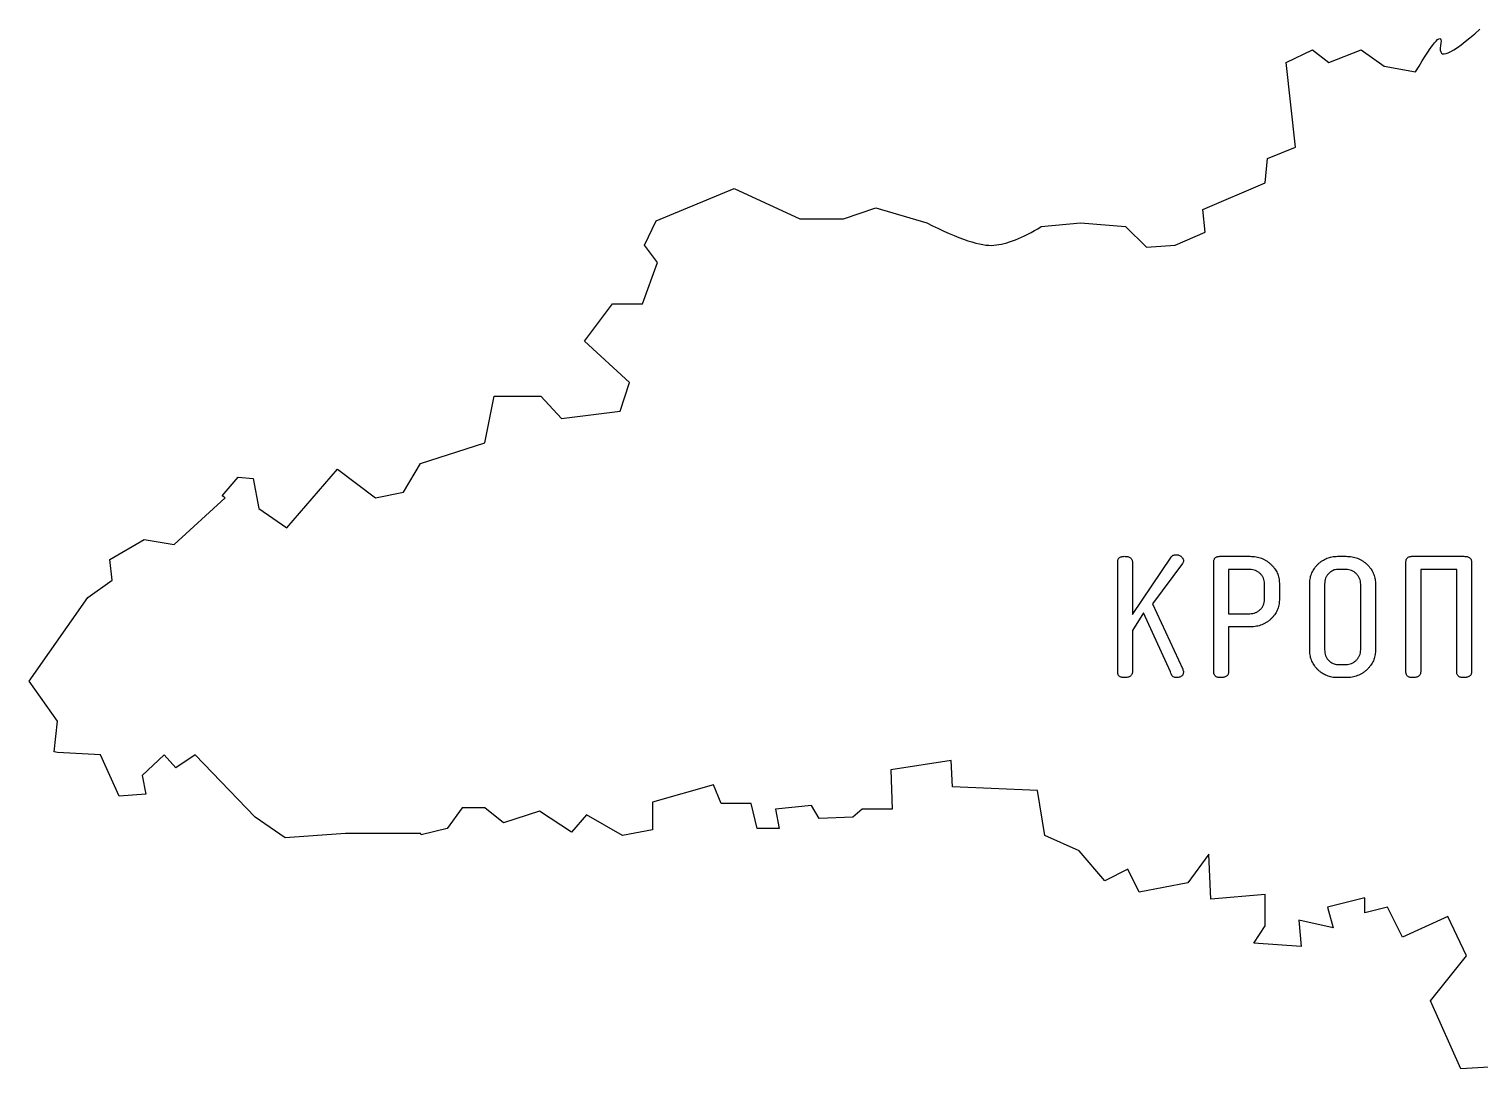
# Model space of a CAD drawing. Header units: millimetres. Extents: x -8990 to -8858, y 1579 to 1648.
# Drawn here: x -8990 to -8924.2, y 1588.1 to 1635.2 of the extents above; entities that cross this region are included whole.
import ezdxf

# ---------------------------------------------------------------- set-up
doc = ezdxf.new("R2010")
doc.units = ezdxf.units.MM

msp = doc.modelspace()

# ---------------------------------------------------------------- linework, layer by layer
at = {"color": 7, "linetype": 'Continuous', "lineweight": 25}
for p, q in [((-8932.996, 1633.691), (-8931.795, 1634.275)), ((-8932.573, 1629.863), (-8932.996, 1633.691)), ((-8931.795, 1634.275), (-8931.047, 1633.691)), ((-8931.047, 1633.691), (-8929.588, 1634.275)), ((-8929.588, 1634.275), (-8928.551, 1633.529)), ((-8928.551, 1633.529), (-8927.123, 1633.269)), ((-8933.838, 1629.343), (-8932.573, 1629.863)), ((-8933.937, 1628.24), (-8933.838, 1629.343)), ((-8961.549, 1626.52), (-8958.012, 1627.98)), ((-8958.012, 1627.98), (-8955.028, 1626.617)), ((-8936.76, 1627.039), (-8933.937, 1628.24)), ((-8962.068, 1625.417), (-8961.549, 1626.52)), ((-8955.028, 1626.617), (-8953.048, 1626.617)), ((-8953.048, 1626.617), (-8951.588, 1627.104)), ((-8951.588, 1627.104), (-8949.283, 1626.423)), ((-8936.662, 1626.003), (-8936.76, 1627.039)), ((-8944.093, 1626.26), (-8942.308, 1626.423)), ((-8942.308, 1626.423), (-8940.265, 1626.26)), ((-8940.265, 1626.26), (-8939.322, 1625.32)), ((-8938.024, 1625.417), (-8936.662, 1626.003)), ((-8961.485, 1624.638), (-8962.068, 1625.417)), ((-8939.322, 1625.32), (-8938.024, 1625.417)), ((-8962.166, 1622.755), (-8961.485, 1624.638)), ((-8964.793, 1621.069), (-8963.528, 1622.755)), ((-8963.528, 1622.755), (-8962.166, 1622.755)), ((-8962.749, 1619.187), (-8964.793, 1621.069)), ((-8969.304, 1616.46), (-8968.882, 1618.571)), ((-8968.882, 1618.571), (-8966.772, 1618.571)), ((-8966.772, 1618.571), (-8965.832, 1617.565)), ((-8963.171, 1617.89), (-8962.749, 1619.187)), ((-8965.832, 1617.565), (-8963.171, 1617.89)), ((-8972.223, 1615.521), (-8969.304, 1616.46)), ((-8973.002, 1614.222), (-8972.223, 1615.521)), ((-8981.212, 1614.061), (-8980.498, 1614.903)), ((-8980.498, 1614.903), (-8979.816, 1614.838)), ((-8979.816, 1614.838), (-8979.556, 1613.476)), ((-8978.292, 1612.6), (-8975.988, 1615.261)), ((-8975.988, 1615.261), (-8974.268, 1613.963)), ((-8983.386, 1611.854), (-8981.082, 1613.963)), ((-8981.082, 1613.963), (-8981.212, 1614.061)), ((-8974.268, 1613.963), (-8973.002, 1614.222)), ((-8979.556, 1613.476), (-8978.292, 1612.6)), ((-8986.306, 1611.174), (-8984.748, 1612.081)), ((-8984.748, 1612.081), (-8983.386, 1611.854)), ((-8986.209, 1610.232), (-8986.306, 1611.174)), ((-8940.626, 1606.078), (-8940.626, 1611.046)), ((-8939.957, 1608.676), (-8938.202, 1611.274)), ((-8939.957, 1611.05), (-8939.957, 1608.676)), ((-8937.692, 1610.982), (-8939.053, 1609.164)), ((-8936.27, 1606.078), (-8936.27, 1611.046)), ((-8936, 1611.312), (-8934.627, 1611.312)), ((-8934.638, 1610.718), (-8935.602, 1610.718)), ((-8935.602, 1610.718), (-8935.602, 1608.711)), ((-8930.664, 1611.312), (-8930.272, 1611.312)), ((-8930.282, 1610.718), (-8930.653, 1610.718)), ((-8927.56, 1606.078), (-8927.56, 1611.046)), ((-8927.289, 1611.312), (-8924.932, 1611.312)), ((-8925.256, 1610.718), (-8926.891, 1610.718)), ((-8926.891, 1610.718), (-8926.891, 1606.075)), ((-8925.256, 1606.075), (-8925.256, 1610.718)), ((-8924.587, 1611.046), (-8924.587, 1606.078)), ((-8987.312, 1609.452), (-8986.209, 1610.232)), ((-8933.966, 1609.351), (-8933.966, 1610.074)), ((-8933.297, 1610.096), (-8933.297, 1609.329)), ((-8931.915, 1607.033), (-8931.915, 1610.092)), ((-8931.246, 1610.049), (-8931.246, 1607.076)), ((-8929.611, 1607.076), (-8929.611, 1610.049)), ((-8928.942, 1610.092), (-8928.942, 1607.033)), ((-8989.972, 1605.657), (-8987.312, 1609.452)), ((-8939.456, 1608.743), (-8939.957, 1607.949)), ((-8938.234, 1606.069), (-8939.456, 1608.743)), ((-8939.053, 1609.164), (-8937.678, 1606.191)), ((-8935.602, 1608.711), (-8934.638, 1608.711)), ((-8935.602, 1608.116), (-8935.602, 1606.078)), ((-8934.6, 1608.116), (-8935.602, 1608.116)), ((-8939.957, 1607.949), (-8939.957, 1606.08)), ((-8930.653, 1606.407), (-8930.282, 1606.407)), ((-8988.674, 1603.839), (-8989.972, 1605.657)), ((-8930.272, 1605.812), (-8930.664, 1605.812)), ((-8988.827, 1602.442), (-8988.674, 1603.839)), ((-8988.674, 1602.412), (-8988.827, 1602.442)), ((-8986.727, 1602.316), (-8988.674, 1602.412)), ((-8985.884, 1600.432), (-8986.727, 1602.316)), ((-8983.84, 1602.316), (-8984.846, 1601.374)), ((-8983.32, 1601.73), (-8983.84, 1602.316)), ((-8982.444, 1602.316), (-8983.32, 1601.73)), ((-8979.718, 1599.492), (-8982.444, 1602.316)), ((-8948.18, 1602.055), (-8950.906, 1601.633)), ((-8950.906, 1601.633), (-8950.841, 1599.849)), ((-8948.116, 1600.856), (-8948.18, 1602.055)), ((-8984.846, 1601.374), (-8984.684, 1600.53)), ((-8958.952, 1600.952), (-8961.711, 1600.173)), ((-8958.596, 1600.109), (-8958.952, 1600.952)), ((-8944.255, 1600.692), (-8948.116, 1600.856)), ((-8984.684, 1600.53), (-8985.884, 1600.432)), ((-8961.711, 1600.173), (-8961.711, 1598.907)), ((-8943.929, 1598.648), (-8944.255, 1600.692)), ((-8978.356, 1598.551), (-8979.718, 1599.492)), ((-8970.342, 1599.914), (-8971.023, 1598.973)), ((-8969.304, 1599.914), (-8970.342, 1599.914)), ((-8968.459, 1599.231), (-8969.304, 1599.914)), ((-8966.837, 1599.752), (-8968.459, 1599.231)), ((-8965.377, 1598.811), (-8966.837, 1599.752)), ((-8964.696, 1599.589), (-8965.377, 1598.811)), ((-8963.074, 1598.648), (-8964.696, 1599.589)), ((-8957.233, 1600.109), (-8958.596, 1600.109)), ((-8956.974, 1598.973), (-8957.233, 1600.109)), ((-8954.508, 1600.011), (-8956.13, 1599.849)), ((-8956.13, 1599.849), (-8955.968, 1598.973)), ((-8954.151, 1599.426), (-8954.508, 1600.011)), ((-8952.627, 1599.492), (-8954.151, 1599.426)), ((-8952.204, 1599.849), (-8952.627, 1599.492)), ((-8950.841, 1599.849), (-8952.204, 1599.849)), ((-8971.023, 1598.973), (-8972.191, 1598.68)), ((-8961.711, 1598.907), (-8963.074, 1598.648)), ((-8955.968, 1598.973), (-8956.974, 1598.973)), ((-8975.631, 1598.744), (-8978.356, 1598.551)), ((-8972.418, 1598.744), (-8975.631, 1598.744)), ((-8942.373, 1597.967), (-8943.929, 1598.648)), ((-8941.204, 1596.603), (-8942.373, 1597.967)), ((-8936.5, 1597.805), (-8937.441, 1596.508)), ((-8936.403, 1595.762), (-8936.5, 1597.805)), ((-8940.167, 1597.123), (-8941.204, 1596.603)), ((-8939.646, 1596.085), (-8940.167, 1597.123)), ((-8937.441, 1596.508), (-8939.646, 1596.085)), ((-8933.937, 1595.988), (-8936.403, 1595.762)), ((-8933.937, 1594.561), (-8933.937, 1595.988)), ((-8929.427, 1595.825), (-8931.114, 1595.403)), ((-8929.427, 1595.144), (-8929.427, 1595.825)), ((-8931.114, 1595.403), (-8930.854, 1594.464)), ((-8928.388, 1595.403), (-8929.427, 1595.144)), ((-8927.708, 1594.042), (-8928.388, 1595.403)), ((-8925.663, 1594.983), (-8927.708, 1594.042)), ((-8924.82, 1593.197), (-8925.663, 1594.983)), ((-8934.454, 1593.781), (-8933.937, 1594.561)), ((-8930.854, 1594.464), (-8932.412, 1594.82)), ((-8932.412, 1594.82), (-8932.315, 1593.619)), ((-8932.315, 1593.619), (-8934.454, 1593.781)), ((-8926.441, 1591.153), (-8924.82, 1593.197)), ((-8925.078, 1588.07), (-8926.441, 1591.153)), ((-8922.579, 1588.233), (-8925.078, 1588.07))]:
    msp.add_line(p, q, dxfattribs=at)
for points in [[(-8927.123, 1633.269), (-8926.257, 1634.74), (-8925.879, 1635.14), (-8925.987, 1634.469)], [(-8925.987, 1634.469), (-8926.116, 1633.778), (-8925.522, 1634.027), (-8924.203, 1635.217)], [(-8949.283, 1626.423), (-8947.813, 1625.688), (-8946.797, 1625.352), (-8946.235, 1625.417)], [(-8946.235, 1625.417), (-8945.65, 1625.46), (-8944.936, 1625.741), (-8944.093, 1626.26)], [(-8972.191, 1598.68), (-8972.16, 1598.811), (-8972.451, 1598.713), (-8972.418, 1598.744)]]:
    msp.add_open_spline(points, degree=3, dxfattribs=at)
for points, knots in [([(-8938.202, 1611.274), (-8938.189, 1611.291), (-8938.162, 1611.324), (-8938.111, 1611.361), (-8938.053, 1611.383), (-8938.012, 1611.385), (-8937.991, 1611.386)], [0, 0, 0, 0, 0.260851, 0.507891, 0.746796, 1, 1, 1, 1]), ([(-8937.991, 1611.386), (-8937.966, 1611.385), (-8937.918, 1611.383), (-8937.849, 1611.366), (-8937.789, 1611.335), (-8937.737, 1611.295), (-8937.697, 1611.249), (-8937.665, 1611.204), (-8937.645, 1611.16), (-8937.642, 1611.129), (-8937.641, 1611.115)], [0, 0, 0, 0, 0.154025, 0.297765, 0.435115, 0.571898, 0.701017, 0.811491, 0.910418, 1, 1, 1, 1]), ([(-8940.626, 1611.046), (-8940.625, 1611.067), (-8940.624, 1611.107), (-8940.609, 1611.162), (-8940.586, 1611.209), (-8940.553, 1611.248), (-8940.509, 1611.277), (-8940.457, 1611.298), (-8940.396, 1611.309), (-8940.352, 1611.311), (-8940.329, 1611.312)], [0, 0, 0, 0, 0.137647, 0.258494, 0.372178, 0.480267, 0.591683, 0.71253, 0.847139, 1, 1, 1, 1]), ([(-8940.329, 1611.312), (-8940.3, 1611.311), (-8940.245, 1611.309), (-8940.168, 1611.299), (-8940.104, 1611.277), (-8940.05, 1611.25), (-8940.008, 1611.212), (-8939.978, 1611.165), (-8939.96, 1611.11), (-8939.958, 1611.07), (-8939.957, 1611.05)], [0, 0, 0, 0, 0.168737, 0.316487, 0.446501, 0.561079, 0.667623, 0.771698, 0.8804, 1, 1, 1, 1]), ([(-8937.641, 1611.115), (-8937.644, 1611.092), (-8937.649, 1611.044), (-8937.677, 1611.004), (-8937.692, 1610.982)], [0, 0, 0, 0, 0.468479, 1, 1, 1, 1]), ([(-8936.27, 1611.046), (-8936.27, 1611.067), (-8936.268, 1611.107), (-8936.255, 1611.162), (-8936.235, 1611.209), (-8936.204, 1611.248), (-8936.165, 1611.277), (-8936.117, 1611.298), (-8936.061, 1611.309), (-8936.021, 1611.311), (-8936, 1611.312)], [0, 0, 0, 0, 0.144635, 0.27097, 0.388133, 0.496601, 0.607186, 0.72435, 0.852701, 1, 1, 1, 1]), ([(-8933.966, 1610.074), (-8933.969, 1610.117), (-8933.974, 1610.201), (-8934.012, 1610.321), (-8934.077, 1610.432), (-8934.164, 1610.53), (-8934.266, 1610.614), (-8934.381, 1610.673), (-8934.506, 1610.712), (-8934.593, 1610.716), (-8934.638, 1610.718)], [0, 0, 0, 0, 0.123513, 0.244037, 0.365281, 0.493931, 0.622995, 0.747549, 0.87098, 1, 1, 1, 1]), ([(-8934.627, 1611.312), (-8934.581, 1611.311), (-8934.49, 1611.309), (-8934.356, 1611.29), (-8934.228, 1611.264), (-8934.107, 1611.222), (-8933.99, 1611.172), (-8933.88, 1611.106), (-8933.775, 1611.033), (-8933.679, 1610.946), (-8933.59, 1610.855), (-8933.512, 1610.757), (-8933.446, 1610.656), (-8933.391, 1610.552), (-8933.349, 1610.443), (-8933.32, 1610.33), (-8933.3, 1610.215), (-8933.298, 1610.136), (-8933.297, 1610.096)], [0, 0, 0, 0, 0.06971, 0.136447, 0.201795, 0.265484, 0.328896, 0.392107, 0.456206, 0.521181, 0.585627, 0.647991, 0.707557, 0.766488, 0.824369, 0.881947, 0.940727, 1, 1, 1, 1]), ([(-8931.915, 1610.092), (-8931.914, 1610.133), (-8931.912, 1610.215), (-8931.894, 1610.335), (-8931.866, 1610.45), (-8931.825, 1610.56), (-8931.774, 1610.667), (-8931.709, 1610.768), (-8931.635, 1610.865), (-8931.549, 1610.956), (-8931.456, 1611.039), (-8931.357, 1611.113), (-8931.252, 1611.174), (-8931.143, 1611.224), (-8931.03, 1611.264), (-8930.912, 1611.292), (-8930.79, 1611.309), (-8930.707, 1611.311), (-8930.664, 1611.312)], [0, 0, 0, 0, 0.064022, 0.126233, 0.186537, 0.247047, 0.307461, 0.368979, 0.431621, 0.496318, 0.561091, 0.624327, 0.686753, 0.747991, 0.809425, 0.871472, 0.934784, 1, 1, 1, 1]), ([(-8930.653, 1610.718), (-8930.689, 1610.715), (-8930.762, 1610.711), (-8930.869, 1610.674), (-8930.969, 1610.613), (-8931.064, 1610.532), (-8931.145, 1610.434), (-8931.204, 1610.317), (-8931.24, 1610.187), (-8931.244, 1610.096), (-8931.246, 1610.049)], [0, 0, 0, 0, 0.109715, 0.220992, 0.338271, 0.464734, 0.594801, 0.723849, 0.857587, 1, 1, 1, 1]), ([(-8929.611, 1610.049), (-8929.613, 1610.093), (-8929.618, 1610.181), (-8929.657, 1610.307), (-8929.72, 1610.422), (-8929.807, 1610.524), (-8929.909, 1610.61), (-8930.025, 1610.673), (-8930.151, 1610.71), (-8930.238, 1610.715), (-8930.282, 1610.718)], [0, 0, 0, 0, 0.127609, 0.249917, 0.372014, 0.500576, 0.628429, 0.751497, 0.87349, 1, 1, 1, 1]), ([(-8930.272, 1611.312), (-8930.225, 1611.311), (-8930.134, 1611.309), (-8930, 1611.291), (-8929.872, 1611.262), (-8929.749, 1611.223), (-8929.634, 1611.17), (-8929.523, 1611.107), (-8929.419, 1611.031), (-8929.322, 1610.945), (-8929.233, 1610.852), (-8929.155, 1610.755), (-8929.09, 1610.653), (-8929.036, 1610.548), (-8928.993, 1610.439), (-8928.963, 1610.327), (-8928.945, 1610.21), (-8928.943, 1610.132), (-8928.942, 1610.092)], [0, 0, 0, 0, 0.069566, 0.13674, 0.202078, 0.265454, 0.32897, 0.391761, 0.456064, 0.520905, 0.585637, 0.647873, 0.707801, 0.766345, 0.824107, 0.882274, 0.940271, 1, 1, 1, 1]), ([(-8927.56, 1611.046), (-8927.559, 1611.067), (-8927.557, 1611.107), (-8927.544, 1611.162), (-8927.524, 1611.209), (-8927.494, 1611.248), (-8927.454, 1611.277), (-8927.407, 1611.298), (-8927.35, 1611.309), (-8927.31, 1611.311), (-8927.289, 1611.312)], [0, 0, 0, 0, 0.144635, 0.27097, 0.388133, 0.496601, 0.607186, 0.72435, 0.852701, 1, 1, 1, 1]), ([(-8924.932, 1611.312), (-8924.904, 1611.311), (-8924.854, 1611.309), (-8924.783, 1611.299), (-8924.722, 1611.278), (-8924.672, 1611.249), (-8924.633, 1611.21), (-8924.607, 1611.162), (-8924.59, 1611.107), (-8924.588, 1611.067), (-8924.587, 1611.046)], [0, 0, 0, 0, 0.163967, 0.306216, 0.432693, 0.546996, 0.652828, 0.760731, 0.873177, 1, 1, 1, 1]), ([(-8934.638, 1608.711), (-8934.593, 1608.713), (-8934.506, 1608.717), (-8934.381, 1608.755), (-8934.265, 1608.814), (-8934.163, 1608.896), (-8934.076, 1608.993), (-8934.012, 1609.104), (-8933.974, 1609.224), (-8933.969, 1609.308), (-8933.966, 1609.351)], [0, 0, 0, 0, 0.129236, 0.253957, 0.377197, 0.506654, 0.634671, 0.755554, 0.87628, 1, 1, 1, 1]), ([(-8933.297, 1609.329), (-8933.299, 1609.289), (-8933.301, 1609.211), (-8933.319, 1609.095), (-8933.348, 1608.983), (-8933.389, 1608.874), (-8933.441, 1608.77), (-8933.506, 1608.669), (-8933.581, 1608.571), (-8933.668, 1608.48), (-8933.762, 1608.393), (-8933.865, 1608.321), (-8933.972, 1608.257), (-8934.087, 1608.206), (-8934.207, 1608.165), (-8934.333, 1608.138), (-8934.465, 1608.119), (-8934.555, 1608.117), (-8934.6, 1608.116)], [0, 0, 0, 0, 0.059942, 0.118714, 0.176941, 0.235266, 0.294328, 0.354246, 0.416589, 0.480954, 0.545785, 0.60931, 0.671925, 0.734979, 0.798831, 0.863769, 0.930677, 1, 1, 1, 1]), ([(-8930.664, 1605.812), (-8930.707, 1605.813), (-8930.79, 1605.816), (-8930.913, 1605.832), (-8931.031, 1605.86), (-8931.144, 1605.9), (-8931.253, 1605.95), (-8931.357, 1606.012), (-8931.456, 1606.084), (-8931.549, 1606.167), (-8931.635, 1606.258), (-8931.709, 1606.355), (-8931.774, 1606.456), (-8931.825, 1606.563), (-8931.867, 1606.673), (-8931.893, 1606.789), (-8931.912, 1606.909), (-8931.914, 1606.991), (-8931.915, 1607.033)], [0, 0, 0, 0, 0.065197, 0.12849, 0.1911, 0.252516, 0.313737, 0.37563, 0.438493, 0.503248, 0.567925, 0.630549, 0.692049, 0.752445, 0.812938, 0.873804, 0.935997, 1, 1, 1, 1]), ([(-8931.246, 1607.076), (-8931.244, 1607.028), (-8931.24, 1606.937), (-8931.204, 1606.807), (-8931.146, 1606.69), (-8931.064, 1606.591), (-8930.97, 1606.51), (-8930.869, 1606.451), (-8930.763, 1606.413), (-8930.689, 1606.409), (-8930.653, 1606.407)], [0, 0, 0, 0, 0.143504, 0.276039, 0.406062, 0.536058, 0.662452, 0.779074, 0.889179, 1, 1, 1, 1]), ([(-8930.282, 1606.407), (-8930.237, 1606.409), (-8930.15, 1606.414), (-8930.023, 1606.451), (-8929.908, 1606.514), (-8929.805, 1606.599), (-8929.72, 1606.702), (-8929.655, 1606.816), (-8929.618, 1606.943), (-8929.614, 1607.031), (-8929.611, 1607.076)], [0, 0, 0, 0, 0.127498, 0.249385, 0.372345, 0.499384, 0.627126, 0.750615, 0.872502, 1, 1, 1, 1]), ([(-8928.942, 1607.033), (-8928.943, 1606.993), (-8928.945, 1606.914), (-8928.963, 1606.797), (-8928.994, 1606.684), (-8929.035, 1606.575), (-8929.09, 1606.47), (-8929.155, 1606.369), (-8929.232, 1606.27), (-8929.321, 1606.178), (-8929.417, 1606.092), (-8929.523, 1606.018), (-8929.632, 1605.952), (-8929.749, 1605.902), (-8929.871, 1605.86), (-8930, 1605.834), (-8930.134, 1605.815), (-8930.225, 1605.813), (-8930.272, 1605.812)], [0, 0, 0, 0, 0.059698, 0.118238, 0.175816, 0.234088, 0.292601, 0.352499, 0.414343, 0.479041, 0.543849, 0.607782, 0.67083, 0.734078, 0.798152, 0.863331, 0.93047, 1, 1, 1, 1]), ([(-8940.329, 1605.812), (-8940.352, 1605.813), (-8940.396, 1605.815), (-8940.457, 1605.826), (-8940.509, 1605.847), (-8940.553, 1605.876), (-8940.586, 1605.915), (-8940.609, 1605.962), (-8940.624, 1606.018), (-8940.625, 1606.057), (-8940.626, 1606.078)], [0, 0, 0, 0, 0.152861, 0.28747, 0.408317, 0.519733, 0.627822, 0.741506, 0.862353, 1, 1, 1, 1]), ([(-8939.957, 1606.08), (-8939.958, 1606.059), (-8939.96, 1606.019), (-8939.978, 1605.963), (-8940.007, 1605.915), (-8940.05, 1605.877), (-8940.103, 1605.846), (-8940.169, 1605.826), (-8940.245, 1605.815), (-8940.299, 1605.813), (-8940.329, 1605.812)], [0, 0, 0, 0, 0.120816, 0.230726, 0.335811, 0.441461, 0.557243, 0.686167, 0.832677, 1, 1, 1, 1]), ([(-8937.994, 1605.812), (-8938.02, 1605.815), (-8938.073, 1605.822), (-8938.141, 1605.877), (-8938.196, 1605.962), (-8938.22, 1606.031), (-8938.234, 1606.069)], [0, 0, 0, 0, 0.202858, 0.417766, 0.676277, 1, 1, 1, 1]), ([(-8937.646, 1606.072), (-8937.647, 1606.052), (-8937.649, 1606.013), (-8937.665, 1605.959), (-8937.693, 1605.912), (-8937.732, 1605.875), (-8937.784, 1605.847), (-8937.844, 1605.826), (-8937.916, 1605.815), (-8937.967, 1605.813), (-8937.994, 1605.812)], [0, 0, 0, 0, 0.122618, 0.235479, 0.339738, 0.447633, 0.561176, 0.690337, 0.835427, 1, 1, 1, 1]), ([(-8937.678, 1606.191), (-8937.669, 1606.169), (-8937.653, 1606.131), (-8937.648, 1606.09), (-8937.646, 1606.072)], [0, 0, 0, 0, 0.571524, 1, 1, 1, 1]), ([(-8935.973, 1605.812), (-8935.996, 1605.813), (-8936.04, 1605.815), (-8936.102, 1605.826), (-8936.154, 1605.847), (-8936.197, 1605.876), (-8936.231, 1605.915), (-8936.254, 1605.962), (-8936.268, 1606.018), (-8936.27, 1606.057), (-8936.27, 1606.078)], [0, 0, 0, 0, 0.152861, 0.28747, 0.408317, 0.519733, 0.627822, 0.741506, 0.862353, 1, 1, 1, 1]), ([(-8935.602, 1606.078), (-8935.602, 1606.057), (-8935.604, 1606.017), (-8935.623, 1605.961), (-8935.652, 1605.914), (-8935.694, 1605.876), (-8935.748, 1605.847), (-8935.813, 1605.826), (-8935.89, 1605.815), (-8935.944, 1605.813), (-8935.973, 1605.812)], [0, 0, 0, 0, 0.121206, 0.229344, 0.334768, 0.44076, 0.555813, 0.685153, 0.832137, 1, 1, 1, 1]), ([(-8927.262, 1605.812), (-8927.286, 1605.813), (-8927.329, 1605.815), (-8927.391, 1605.826), (-8927.443, 1605.847), (-8927.486, 1605.876), (-8927.52, 1605.915), (-8927.543, 1605.962), (-8927.558, 1606.018), (-8927.559, 1606.057), (-8927.56, 1606.078)], [0, 0, 0, 0, 0.152861, 0.28747, 0.408317, 0.519733, 0.627822, 0.741506, 0.862353, 1, 1, 1, 1]), ([(-8926.891, 1606.075), (-8926.892, 1606.054), (-8926.894, 1606.014), (-8926.912, 1605.959), (-8926.941, 1605.912), (-8926.984, 1605.876), (-8927.037, 1605.846), (-8927.102, 1605.826), (-8927.179, 1605.815), (-8927.233, 1605.813), (-8927.262, 1605.812)], [0, 0, 0, 0, 0.119652, 0.228399, 0.332519, 0.437605, 0.553308, 0.683377, 0.83119, 1, 1, 1, 1]), ([(-8924.958, 1605.812), (-8924.982, 1605.813), (-8925.025, 1605.815), (-8925.087, 1605.826), (-8925.139, 1605.847), (-8925.182, 1605.876), (-8925.216, 1605.914), (-8925.239, 1605.96), (-8925.253, 1606.015), (-8925.255, 1606.054), (-8925.256, 1606.075)], [0, 0, 0, 0, 0.153893, 0.28941, 0.411072, 0.52324, 0.630146, 0.742314, 0.863977, 1, 1, 1, 1]), ([(-8924.587, 1606.078), (-8924.588, 1606.057), (-8924.589, 1606.017), (-8924.608, 1605.961), (-8924.637, 1605.914), (-8924.68, 1605.876), (-8924.733, 1605.847), (-8924.798, 1605.826), (-8924.875, 1605.815), (-8924.929, 1605.813), (-8924.958, 1605.812)], [0, 0, 0, 0, 0.121206, 0.229344, 0.334768, 0.44076, 0.555813, 0.685153, 0.832137, 1, 1, 1, 1])]:
    msp.add_open_spline(points, degree=3, knots=knots, dxfattribs=at)

doc.saveas('drawing.dxf')
